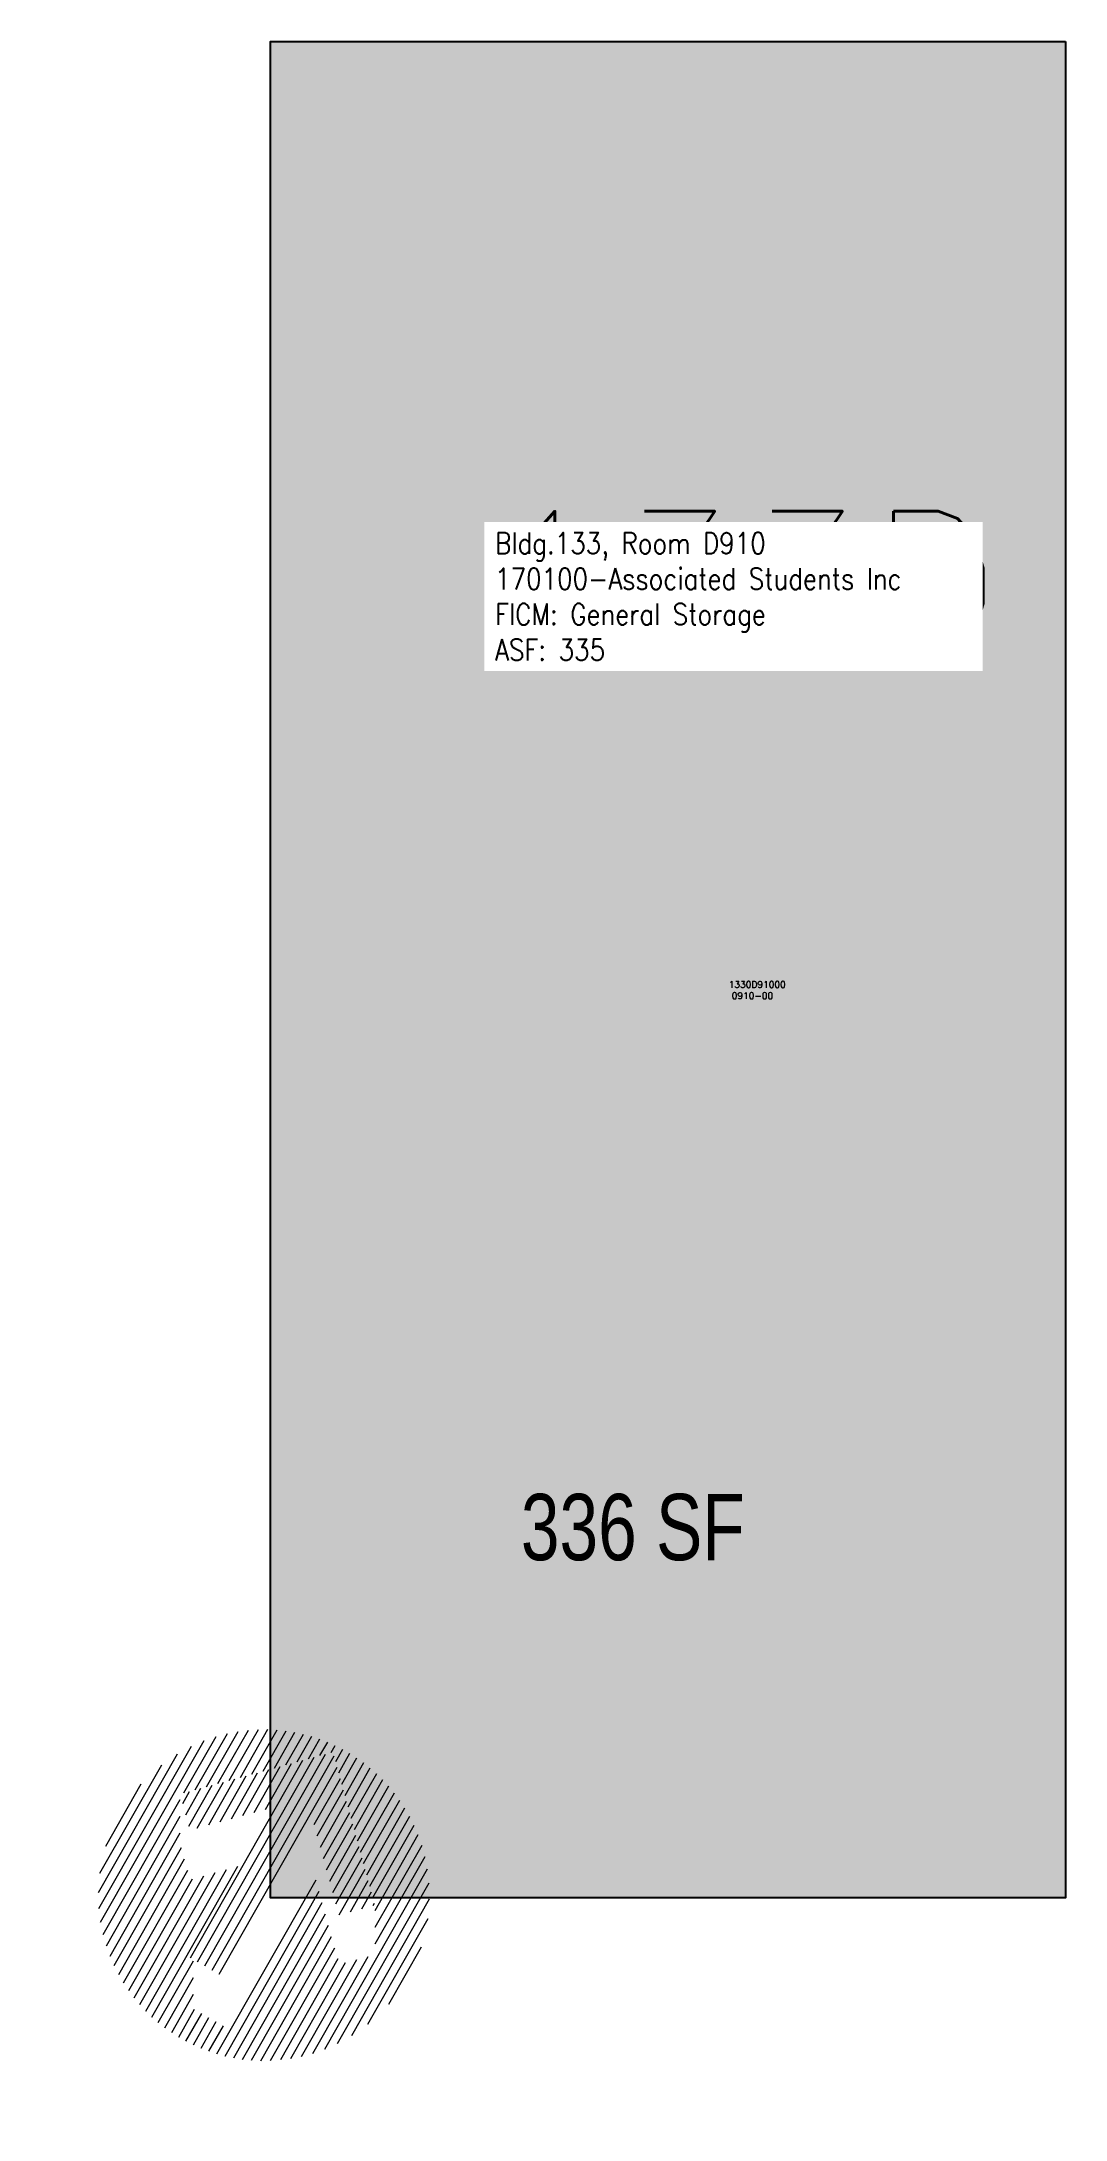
# Model space of a CAD drawing. Header units: inches. Extents: x -41 to 144, y -40 to 336.
import ezdxf
from ezdxf.enums import TextEntityAlignment as Align

# ---------------------------------------------------------------- set-up
doc = ezdxf.new("R2010")
doc.units = ezdxf.units.IN
doc.header["$MEASUREMENT"] = 0
for name, color, linetype in [('A-IDEN-RNUM', 7, 'Continuous'), ('A-IDEN-SNUM', 4, 'Continuous'), ('A-IDEN-VNUM', 4, 'Continuous'), ('A-WALL', 5, 'Continuous'), ('AREA-TEXT', 3, 'Continuous'), ('Rooms-Category-Color', 7, 'Continuous'), ('Rooms-College-Color', 7, 'Continuous'), ('Rooms-Department-Color', 7, 'Continuous'), ('Rooms-Division-Color', 7, 'Continuous'), ('Rooms-Information', 7, 'Continuous')]:
    doc.layers.add(name, color=color, linetype=linetype)
doc.styles.add('AREA', font='arial.ttf', dxfattribs={"width": 0.75, "height": 60})
doc.styles.add('ROOMSNUMBER', font='TXT.SHX', dxfattribs={"height": 1})
doc.styles.add('ROOMVNUMBER', font='simplex.shx', dxfattribs={"width": 0.85})

# ---------------------------------------------------------------- blocks, each defined once
blk = doc.blocks.new('North Large')
at = {"color": 42, "linetype": 'ByBlock', "lineweight": 15, "true_color": 0xe08e00}
for p, q in [((-0.1911, 0.2048), (-0.1911, 0.33)), ((-0.1723, 0.2236), (-0.1723, 0.3395)), ((-0.1535, 0.2424), (-0.1535, 0.3477)), ((-0.1347, 0.2612), (-0.1347, 0.3547)), ((-0.1159, 0.28), (-0.1159, 0.3606)), ((-0.0971, 0.2988), (-0.0971, 0.3654)), ((-0.0782, 0.3177), (-0.0782, 0.3692)), ((-0.0594, 0.3365), (-0.0594, 0.372)), ((-0.0501, -0.2059), (-0.0501, 0.3458)), ((-0.0406, 0.3553), (-0.0406, 0.3739)), ((-0.0312, -0.2059), (-0.0312, 0.3523)), ((-0.0218, 0.3428), (-0.0218, 0.3748)), ((-0.0124, -0.2059), (-0.0124, 0.3334)), ((-0.003, 0.324), (-0.003, 0.3748)), ((0.0158, 0.3052), (0.0158, 0.3738)), ((0.0346, 0.2864), (0.0346, 0.3719)), ((0.0534, 0.2676), (0.0534, 0.369)), ((0.0723, 0.2488), (0.0723, 0.3651)), ((0.0911, 0.23), (0.0911, 0.3602)), ((0.1099, 0.2111), (0.1099, 0.3542)), ((0.1287, 0.1923), (0.1287, 0.3471)), ((0.1475, 0.1735), (0.1475, 0.3388)), ((0.1663, 0.1547), (0.1663, 0.3292)), ((-0.2475, 0.1483), (-0.2475, 0.2926)), ((-0.2287, 0.1672), (-0.2287, 0.3067)), ((-0.2099, 0.186), (-0.2099, 0.3191)), ((-0.1065, 0.1697), (-0.1065, 0.2894)), ((-0.0877, -0.2059), (-0.0877, 0.3082)), ((-0.0689, -0.2059), (-0.0689, 0.327)), ((0.0064, 0.1949), (0.0064, 0.3146)), ((0.0252, 0.1761), (0.0252, 0.2958)), ((0.1851, 0.1359), (0.1851, 0.3182)), ((0.2039, 0.1171), (0.2039, 0.3057)), ((0.2227, 0.0937), (0.2227, 0.2915)), ((-0.304, -0.2368), (-0.304, 0.2366)), ((-0.2852, 0.1107), (-0.2852, 0.258)), ((-0.2664, 0.1295), (-0.2664, 0.2765)), ((-0.1441, 0.1321), (-0.1441, 0.2518)), ((-0.1253, 0.1509), (-0.1253, 0.2706)), ((0.044, 0.1573), (0.044, 0.277)), ((0.0628, 0.1385), (0.0628, 0.2582)), ((0.0816, 0.1197), (0.0816, 0.2394)), ((0.2416, 0.061), (0.2416, 0.2752)), ((0.2604, 0.0283), (0.2604, 0.2565)), ((-0.3228, -0.2116), (-0.3228, 0.2114)), ((-0.2005, 0.0756), (-0.2005, 0.1953)), ((-0.1817, 0.0944), (-0.1817, 0.2142)), ((-0.1629, 0.1133), (-0.1629, 0.233)), ((0.1004, 0.1009), (0.1004, 0.2206)), ((0.1193, 0.0821), (0.1193, 0.2018)), ((0.2792, -0.235), (0.2792, 0.2348)), ((0.298, -0.2095), (0.298, 0.2093)), ((-0.3604, -0.1415), (-0.3604, 0.1414)), ((-0.3416, -0.181), (-0.3416, 0.1808)), ((-0.2382, 0.0513), (-0.2382, 0.1577)), ((-0.2194, 0.0568), (-0.2194, 0.1765)), ((0.1381, 0.0632), (0.1381, 0.183)), ((0.1569, 0.0449), (0.1569, 0.1641)), ((0.1757, 0.0637), (0.1757, 0.1453)), ((0.3168, -0.1783), (0.3168, 0.1782)), ((-0.2758, 0.0889), (-0.2758, 0.1201)), ((-0.257, 0.0701), (-0.257, 0.1389)), ((0.1945, 0.0825), (0.1945, 0.1265)), ((0.2133, 0.1013), (0.2133, 0.1077)), ((0.3356, -0.138), (0.3356, 0.1378)), ((-0.3792, -0.0813), (-0.3792, 0.0811)), ((-0.2852, -0.2582), (-0.2852, 0.0937)), ((-0.2664, -0.2767), (-0.2664, 0.061)), ((0.0723, -0.3652), (0.0723, 0.088)), ((0.0911, -0.3603), (0.0911, 0.0692)), ((0.1099, -0.3543), (0.1099, 0.0504)), ((0.3544, -0.0745), (0.3544, 0.0743)), ((-0.2475, -0.2928), (-0.2475, 0.0283)), ((-0.2287, -0.3069), (-0.2287, 0.0008)), ((-0.1159, -0.3607), (-0.1159, 0.0079)), ((-0.0971, -0.3656), (-0.0971, 0.0268)), ((0.1287, -0.3472), (0.1287, 0.0315)), ((0.1475, -0.3389), (0.1475, 0.0127)), ((-0.2099, -0.3193), (-0.2099, -0.018)), ((-0.1911, -0.3302), (-0.1911, -0.0369)), ((-0.1535, -0.3478), (-0.1535, -0.0297)), ((-0.1347, -0.3548), (-0.1347, -0.0109)), ((0.1663, -0.3294), (0.1663, -0.0061)), ((0.1851, -0.3184), (0.1851, -0.0249)), ((0.204, -0.3044), (0.204, -0.0416)), ((0.2227, -0.2916), (0.2227, -0.0416)), ((0.2416, -0.2753), (0.2416, -0.0228)), ((0.2604, -0.2567), (0.2604, -0.004)), ((-0.1723, -0.3396), (-0.1723, -0.0485)), ((-0.0782, -0.3694), (-0.0782, -0.2085)), ((-0.0594, -0.3722), (-0.0594, -0.2412)), ((-0.0406, -0.3741), (-0.0406, -0.2739)), ((-0.0218, -0.375), (-0.0218, -0.3026)), ((-0.003, -0.3749), (-0.003, -0.3026)), ((0.0158, -0.374), (0.0158, -0.3026)), ((0.0346, -0.372), (0.0346, -0.3026)), ((0.0534, -0.3691), (0.0534, -0.3026))]:
    blk.add_line(p, q, dxfattribs=at)

msp = doc.modelspace()

# ---------------------------------------------------------------- hatches: boundary and pattern name
at = {"layer": 'Rooms-Category-Color', "true_color": 0xe3c5e1}
msp.add_hatch(color=254, dxfattribs=at).paths.add_polyline_path([(144, 336), (144, 0), (0, 0), (0, 336)])
at = {"layer": 'Rooms-College-Color', "true_color": 0xadadad}
msp.add_hatch(color=253, dxfattribs=at).paths.add_polyline_path([(144, 336), (144, 0), (0, 0), (0, 336)])
at = {"layer": 'Rooms-Department-Color', "true_color": 0x604aed}
msp.add_hatch(color=173, dxfattribs=at).paths.add_polyline_path([(144, 336), (144, 0), (0, 0), (0, 336)])
at = {"layer": 'Rooms-Division-Color', "true_color": 0x604aed}
msp.add_hatch(color=173, dxfattribs=at).paths.add_polyline_path([(144, 336), (144, 0), (0, 0), (0, 336)])

# ---------------------------------------------------------------- linework, layer by layer
at = {"layer": 'A-WALL'}
msp.add_lwpolyline([(144, 336), (144, 0), (0, 0), (0, 336)], close=True, dxfattribs=at)

# ---------------------------------------------------------------- block references
at = {"layer": 'Defpoints', "xscale": 79.99999999999999, "yscale": 79.99999999999999, "zscale": 79.99999999999999, "rotation": 330.3207017221558}
msp.add_blockref('North Large', (-0.23, 0), dxfattribs=at)

# ---------------------------------------------------------------- texts
at = {"layer": 'A-IDEN-RNUM', "style": 'ROOMSNUMBER'}
msp.add_text('0910-00', height=1.2, dxfattribs=at).set_placement((87.31, 163.3), align=Align.MIDDLE)
at = {"layer": 'A-IDEN-SNUM', "style": 'ROOMSNUMBER'}
msp.add_text('1330D91000', height=1.2, dxfattribs=at).set_placement((88.17, 165.33), align=Align.MIDDLE)
at = {"layer": 'A-IDEN-VNUM', "style": 'ROOMVNUMBER'}
msp.add_text('133D', height=27, dxfattribs=at).set_placement((85.68, 237.47), align=Align.MIDDLE)
at = {"layer": 'AREA-TEXT', "style": 'AREA', "width": 0.75}
msp.add_text('336 SF', height=12, dxfattribs=at).set_placement((65.64, 67.12), align=Align.MIDDLE_CENTER)

# ---------------------------------------------------------------- next in the draw order: texts
at = {"layer": 'Rooms-Information', "insert": (40.68, 223.97), "char_height": 3.8571, "width": 86.4, "attachment_point": 7, "style": 'ROOMVNUMBER', "bg_fill": 3, "box_fill_scale": 1.5, "bg_fill_color": 256, "bg_fill_true_color": 13158600, "bg_fill_transparency": 0}
msp.add_mtext('Bldg.133, Room D910^M^J170100-Associated Students Inc^M^JFICM: General Storage^M^JASF: 335', dxfattribs=at)

doc.saveas('drawing.dxf')
